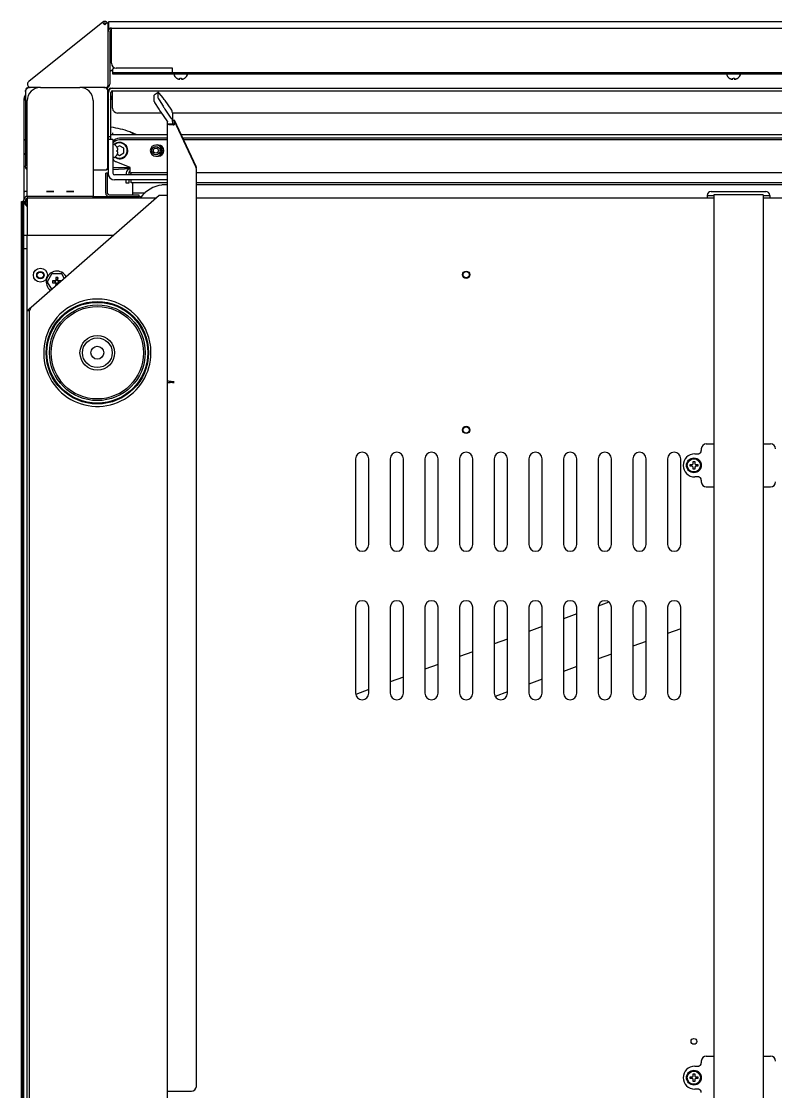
# Model space of a CAD drawing. Header units: millimetres. Extents: x 2482 to 7241, y 2335 to 6851.
# Drawn here: x 4976 to 5433, y 6182 to 6830 of the extents above; entities that cross this region are included whole.
import ezdxf

# ---------------------------------------------------------------- set-up
doc = ezdxf.new("R2010")
doc.units = ezdxf.units.MM
doc.header["$LTSCALE"] = 669.9
doc.layers.get('0').update_dxf_attribs({"linetype": 'CONTINUOUS'})
doc.layers.add('ASSI', color=7, linetype='CONTINUOUS')
doc.layers.add('GEOM', color=7, linetype='CONTINUOUS')

msp = doc.modelspace()

# ---------------------------------------------------------------- linework, layer by layer
at = {"color": 7, "linetype": 'Continuous'}
for p, q in [((5031.98, 6801.88), (5031.94, 6801.88)), ((4980.3, 6790.18), (4981, 6790.18)), ((4987.46, 6790.18), (4981, 6790.18)), ((5025.95, 6790.18), (5011.54, 6790.18)), ((5025.95, 6790.18), (5026.7, 6790.18)), ((5070.2, 6795.7), (5070.2, 6795.73)), ((5071.57, 6795.18), (5071.59, 6795.17)), ((5072, 6795.18), (5072, 6795.73)), ((5073, 6795.73), (5073, 6795.18)), ((5073.43, 6795.18), (5073.5, 6795.18)), ((5074.8, 6795.73), (5074.8, 6795.7)), ((5405.2, 6795.7), (5405.2, 6795.73)), ((5406.57, 6795.18), (5406.59, 6795.17)), ((5407, 6795.18), (5407, 6795.73)), ((5408, 6795.73), (5408, 6795.18)), ((5408.43, 6795.18), (5408.5, 6795.18)), ((5409.8, 6795.73), (5409.8, 6795.7)), ((4978.5, 6787.68), (4978.5, 6788.38)), ((4978.5, 6787.68), (4978.5, 6742.68)), ((5028.47, 6741.93), (5028.47, 6787.68)), ((5028.5, 6788.38), (5028.5, 6741.98)), ((5030.5, 6784.18), (5031.25, 6784.18)), ((4977.59, 6759.02), (4977.59, 6782.18)), ((4977.57, 6758.92), (4977.57, 6749.44)), ((4977.82, 6758.68), (4978.5, 6758.68)), ((5028.5, 6762.68), (5028.75, 6762.68)), ((5028.75, 6761.38), (5028.5, 6761.38)), ((5064.5, 6761.38), (5030.25, 6761.38)), ((5041.8, 6763.21), (5041.71, 6763.26)), ((5042.76, 6762.68), (5041.8, 6763.21)), ((5042.79, 6762.67), (5042.76, 6762.68)), ((5042.79, 6762.66), (5042.79, 6762.67)), ((5042.8, 6762.66), (5042.79, 6762.66)), ((5042.79, 6762.66), (5042.79, 6762.66)), ((5042.87, 6762.81), (5042.82, 6762.72)), ((5043.08, 6762.58), (5042.82, 6762.72)), ((5042.87, 6762.81), (5042.92, 6762.78)), ((5748.21, 6761.38), (5072.79, 6761.38)), ((5033.94, 6753.98), (5033.98, 6753.98)), ((5033.94, 6752.18), (5034.5, 6752.18)), ((5034.5, 6751.18), (5033.94, 6751.18)), ((5034.5, 6752.25), (5034.5, 6752.27)), ((5034.5, 6751.11), (5034.5, 6751.18)), ((4977.82, 6749.68), (4978.5, 6749.68)), ((4978.32, 6749.88), (4978.5, 6749.88)), ((5033.98, 6749.38), (5033.94, 6749.38)), ((4978.5, 6741.98), (4978.5, 6742.68)), ((5019.5, 6740.18), (5026.71, 6740.18)), ((5028.5, 6741.38), (5028.39, 6741.38)), ((5042, 6741.38), (5031.5, 6741.38)), ((5061.25, 6731.08), (5061.18, 6731.08)), ((5064.5, 6731.08), (5061.25, 6731.08)), ((5739, 6731.08), (5082, 6731.08)), ((5393.57, 6731.08), (5393.55, 6731.43)), ((5393.55, 6731.43), (5427.5, 6731.43)), ((5427.5, 6731.43), (5427.47, 6731.08)), ((4977.63, 6722.9), (4977.63, 6727.03)), ((4979.32, 6727.09), (4978.13, 6727.09)), ((5391.5, 6724.68), (5391.52, 6723.43)), ((5391.5, 6724.68), (5395.5, 6724.68)), ((5425.5, 6724.68), (5429.5, 6724.68)), ((5429.5, 6724.68), (5429.48, 6723.43)), ((5429.5, 6724.72), (5429.5, 6724.68)), ((5019.18, 6724.18), (4979.82, 6724.18)), ((5383, 6562.18), (5383, 6563.48)), ((5383, 6563.48), (5384, 6563.48)), ((5384, 6563.48), (5384, 6562.18)), ((5381.2, 6560.68), (5381.2, 6561.68)), ((5381.2, 6561.68), (5382.5, 6561.68)), ((5382.5, 6560.68), (5381.2, 6560.68)), ((5382.5, 6561.68), (5383, 6562.18)), ((5383, 6560.18), (5382.5, 6560.68)), ((5383, 6558.88), (5383, 6560.18)), ((5384, 6558.88), (5383, 6558.88)), ((5384, 6562.18), (5384.5, 6561.68)), ((5384.5, 6560.68), (5384, 6560.18)), ((5384, 6560.18), (5384, 6558.88)), ((5384.5, 6561.68), (5385.8, 6561.68)), ((5385.8, 6560.68), (5384.5, 6560.68)), ((5385.8, 6561.68), (5385.8, 6560.68)), ((5381.2, 6190.68), (5382.5, 6190.68)), ((5381.2, 6189.68), (5381.2, 6190.68)), ((5382.5, 6189.68), (5381.2, 6189.68)), ((5382.5, 6190.68), (5383, 6191.18)), ((5383, 6189.18), (5382.5, 6189.68)), ((5383, 6192.48), (5384, 6192.48)), ((5383, 6191.18), (5383, 6192.48)), ((5383, 6187.88), (5383, 6189.18)), ((5384, 6187.88), (5383, 6187.88)), ((5384, 6192.48), (5384, 6191.18)), ((5384, 6191.18), (5384.5, 6190.68)), ((5384.5, 6189.68), (5384, 6189.18)), ((5384, 6189.18), (5384, 6187.88)), ((5384.5, 6190.68), (5385.8, 6190.68)), ((5385.8, 6189.68), (5384.5, 6189.68)), ((5385.8, 6190.68), (5385.8, 6189.68))]:
    msp.add_line(p, q, dxfattribs=at)
at = {"linetype": 'Continuous'}
for p, q in [((5030.5, 6783.18), (5031.25, 6783.18)), ((4979.5, 6721.18), (4979.5, 6700.43))]:
    msp.add_line(p, q, dxfattribs=at)
at = {"color": 7, "linetype": 'Continuous'}
for points in [[(5028.47, 6787.68), (5028.42, 6788.19), (5028.17, 6788.87), (5027.73, 6789.45), (5027.15, 6789.88), (5026.46, 6790.13), (5025.95, 6790.18)], [(5026.71, 6740.18), (5027.03, 6740.21), (5027.54, 6740.39), (5027.96, 6740.7), (5028.28, 6741.13), (5028.44, 6741.63), (5028.47, 6741.93)], [(4979.32, 6727.09), (4979.35, 6727.1), (4979.39, 6727.1), (4979.42, 6727.11)]]:
    msp.add_lwpolyline(points, dxfattribs=at)
for centre, radius, start, end in [((5027.89, 6804.37), 4.75, 328.46592, 331.0313), ((5027.9, 6804.36), 4.75, 331.03163, 331.99262), ((5027.9, 6804.36), 4.75, 331.99261, 332.99602), ((5072.7, 6799.8), 4.8, 210.30118, 238.62729), ((5072.3, 6799.8), 4.8, 301.37271, 329.69882), ((5407.7, 6799.8), 4.8, 210.30118, 238.62729), ((5407.3, 6799.8), 4.8, 301.37271, 329.69882), ((4981, 6787.68), 2.5, 89.99836, 180.00164), ((4980.3, 6788.38), 1.8, 90, 180), ((5026.7, 6788.38), 1.8, 0, 90), ((5072.69, 6799.79), 4.75, 238.46592, 241.0313), ((5072.68, 6799.78), 4.75, 241.03163, 241.99262), ((5072.68, 6799.78), 4.75, 241.99259, 243.31875), ((5072.68, 6799.78), 4.74, 243.3188, 244.45978), ((5072.68, 6799.77), 4.74, 244.45979, 245.42782), ((5072.68, 6799.77), 4.73, 245.4278, 246.68253), ((5072.68, 6799.76), 4.73, 246.68262, 247.45262), ((5072.67, 6799.76), 4.72, 247.45244, 248.99746), ((5072.67, 6799.75), 4.72, 248.99774, 249.4819), ((5072.67, 6799.74), 4.7, 249.48126, 251.53441), ((5072.66, 6799.72), 4.68, 251.53495, 252.62273), ((5072.66, 6799.71), 4.67, 252.62279, 253.60512), ((5072.65, 6799.68), 4.64, 253.60363, 255.68242), ((5071.75, 6797.17), 2.01, 262.72591, 264.7415), ((5071.75, 6797.14), 1.97, 265.39839, 266.78335), ((5071.75, 6797.13), 1.96, 266.78408, 267.62353), ((5071.75, 6797.12), 1.96, 267.62334, 268.84551), ((5071.75, 6797.12), 1.95, 268.84585, 270.92584), ((5071.75, 6797.12), 1.95, 270.92609, 271.9964), ((5071.75, 6797.13), 1.96, 271.9964, 273.02281), ((5071.75, 6797.14), 1.97, 273.02327, 274.28605), ((5071.75, 6797.15), 1.98, 274.28564, 275.13722), ((5071.75, 6797.17), 2.01, 275.14015, 277.27441), ((5072.5, 6799.49), 3.79, 262.40064, 267.45099), ((5072.5, 6799.48), 3.77, 267.45593, 272.54394), ((5072.5, 6799.49), 3.79, 272.54888, 277.59936), ((5073.25, 6797.17), 2.01, 262.72561, 264.85983), ((5073.25, 6797.15), 1.98, 264.86273, 265.7144), ((5073.25, 6797.14), 1.97, 265.71401, 266.97666), ((5073.25, 6797.13), 1.96, 266.97713, 268.00368), ((5073.25, 6797.12), 1.95, 268.00368, 269.07383), ((5073.25, 6797.12), 1.95, 269.07408, 271.15408), ((5073.25, 6797.12), 1.95, 271.15443, 272.37672), ((5073.25, 6797.13), 1.96, 272.37651, 273.21588), ((5073.25, 6797.14), 1.97, 273.21662, 274.60163), ((5073.25, 6797.15), 1.98, 274.60089, 275.25577), ((5072.35, 6799.68), 4.64, 284.31758, 286.39637), ((5072.34, 6799.71), 4.67, 286.39488, 287.37721), ((5072.34, 6799.72), 4.68, 287.37727, 288.46505), ((5072.33, 6799.74), 4.7, 288.46559, 290.51874), ((5072.33, 6799.75), 4.72, 290.5181, 291.00226), ((5072.33, 6799.76), 4.72, 291.00254, 292.54756), ((5072.32, 6799.76), 4.73, 292.54738, 293.31738), ((5072.32, 6799.77), 4.73, 293.31746, 294.5722), ((5072.32, 6799.77), 4.74, 294.57218, 295.5402), ((5072.32, 6799.78), 4.74, 295.54022, 296.6812), ((5072.32, 6799.78), 4.75, 296.68125, 298.00741), ((5072.32, 6799.78), 4.75, 298.00738, 298.96837), ((5072.31, 6799.79), 4.75, 298.9687, 301.53408), ((5407.69, 6799.79), 4.75, 238.46592, 241.0313), ((5407.68, 6799.78), 4.75, 241.03163, 241.99262), ((5407.68, 6799.78), 4.75, 241.99259, 243.31875), ((5407.68, 6799.78), 4.74, 243.3188, 244.45978), ((5407.68, 6799.77), 4.74, 244.45979, 245.42782), ((5407.68, 6799.77), 4.73, 245.4278, 246.68253), ((5407.68, 6799.76), 4.73, 246.68262, 247.45262), ((5407.67, 6799.76), 4.72, 247.45244, 248.99746), ((5407.67, 6799.75), 4.72, 248.99774, 249.4819), ((5407.67, 6799.74), 4.7, 249.48126, 251.53441), ((5407.66, 6799.72), 4.68, 251.53495, 252.62273), ((5407.66, 6799.71), 4.67, 252.62279, 253.60512), ((5407.65, 6799.68), 4.64, 253.60363, 255.68242), ((5406.75, 6797.17), 2.01, 262.72591, 264.7415), ((5406.75, 6797.14), 1.97, 265.39839, 266.78335), ((5406.75, 6797.13), 1.96, 266.78408, 267.62353), ((5406.75, 6797.12), 1.96, 267.62334, 268.84551), ((5406.75, 6797.12), 1.95, 268.84585, 270.92584), ((5406.75, 6797.12), 1.95, 270.92609, 271.9964), ((5406.75, 6797.13), 1.96, 271.9964, 273.02281), ((5406.75, 6797.14), 1.97, 273.02327, 274.28605), ((5406.75, 6797.15), 1.98, 274.28564, 275.13722), ((5406.75, 6797.17), 2.01, 275.14015, 277.27441), ((5407.5, 6799.49), 3.79, 262.40064, 267.45099), ((5407.5, 6799.48), 3.77, 267.45593, 272.54394), ((5407.5, 6799.49), 3.79, 272.54888, 277.59936), ((5408.25, 6797.17), 2.01, 262.72561, 264.85983), ((5408.25, 6797.15), 1.98, 264.86273, 265.7144), ((5408.25, 6797.14), 1.97, 265.71401, 266.97666), ((5408.25, 6797.13), 1.96, 266.97713, 268.00368), ((5408.25, 6797.12), 1.95, 268.00368, 269.07383), ((5408.25, 6797.12), 1.95, 269.07408, 271.15408), ((5408.25, 6797.12), 1.95, 271.15443, 272.37672), ((5408.25, 6797.13), 1.96, 272.37651, 273.21588), ((5408.25, 6797.14), 1.97, 273.21662, 274.60163), ((5408.25, 6797.15), 1.98, 274.60089, 275.25577), ((5407.35, 6799.68), 4.64, 284.31758, 286.39637), ((5407.34, 6799.71), 4.67, 286.39488, 287.37721), ((5407.34, 6799.72), 4.68, 287.37727, 288.46505), ((5407.33, 6799.74), 4.7, 288.46559, 290.51874), ((5407.33, 6799.75), 4.72, 290.5181, 291.00226), ((5407.33, 6799.76), 4.72, 291.00254, 292.54756), ((5407.32, 6799.76), 4.73, 292.54738, 293.31738), ((5407.32, 6799.77), 4.73, 293.31746, 294.5722), ((5407.32, 6799.77), 4.74, 294.57218, 295.5402), ((5407.32, 6799.78), 4.74, 295.54022, 296.6812), ((5407.32, 6799.78), 4.75, 296.68125, 298.00741), ((5407.32, 6799.78), 4.75, 298.00738, 298.96837), ((5407.31, 6799.79), 4.75, 298.9687, 301.53408), ((4985.5, 6782.18), 7.91, 152.53085, 180), ((5030.5, 6782.18), 2, 152.48245, 180), ((5030.5, 6782.18), 2, 90, 97.55637), ((5024.5, 6717.38), 49, 69.4315, 83.24973), ((5024.5, 6717.38), 48.9, 67.98882, 68.55479), ((4830.62, 6379.16), 438.28, 60.70349, 61.04578), ((5024.5, 6717.38), 49, 63.99846, 67.96547), ((4932.25, 6556.95), 233.69, 61.02055, 61.73319), ((4932.69, 6557.66), 232.76, 61.07406, 61.68772), ((5029.89, 6751.49), 4.75, 28.9687, 31.53408), ((5030.19, 6751.68), 3.79, 5.07778, 7.59878), ((5030.19, 6751.68), 3.79, 352.40122, 354.92222), ((5030.2, 6751.68), 3.78, 2.54273, 5.07721), ((5030.2, 6751.68), 3.78, 354.92279, 357.45727), ((5030.2, 6751.68), 3.77, 0.00038, 2.5421), ((5030.2, 6751.68), 3.77, 357.4579, 359.99962), ((5029.9, 6751.5), 4.75, 28.00738, 28.96837), ((5029.9, 6751.5), 4.75, 26.68125, 28.00741), ((5029.9, 6751.5), 4.74, 25.54022, 26.6812), ((5029.91, 6751.5), 4.74, 24.57218, 25.5402), ((5029.91, 6751.5), 4.73, 23.31746, 24.5722), ((5029.91, 6751.5), 4.73, 22.54738, 23.31738), ((5029.92, 6751.51), 4.72, 21.00254, 22.54756), ((5029.93, 6751.51), 4.72, 20.5181, 21.00226), ((5029.94, 6751.51), 4.7, 18.46559, 20.51874), ((5029.96, 6751.52), 4.68, 17.37727, 18.46505), ((5029.97, 6751.52), 4.67, 16.39488, 17.37721), ((5030, 6751.53), 4.64, 14.31758, 16.39637), ((5030, 6751.83), 4.64, 343.60363, 345.68242), ((5032.51, 6752.43), 2.01, 5.14015, 7.27441), ((5032.53, 6752.43), 1.98, 4.28564, 5.13722), ((5032.54, 6752.43), 1.97, 355.39839, 356.78335), ((5032.51, 6752.43), 2.01, 352.72591, 354.7415), ((5032.53, 6750.93), 1.98, 4.60089, 5.25577), ((5032.54, 6750.93), 1.97, 3.21662, 4.60163), ((5032.53, 6750.93), 1.98, 354.86273, 355.7144), ((5032.51, 6750.93), 2.01, 352.72561, 354.85983), ((5032.54, 6752.43), 1.97, 3.02327, 4.28605), ((5032.55, 6752.43), 1.96, 1.9964, 3.02281), ((5032.56, 6752.43), 1.95, 0.92609, 1.9964), ((5032.56, 6752.43), 1.95, 358.84585, 0.92584), ((5032.56, 6752.43), 1.96, 357.62334, 358.84551), ((5032.55, 6752.43), 1.96, 356.78408, 357.62353), ((5032.55, 6750.93), 1.96, 2.37651, 3.21588), ((5032.56, 6750.93), 1.95, 1.15443, 2.37672), ((5032.56, 6750.93), 1.95, 359.07408, 1.15408), ((5032.56, 6750.93), 1.95, 358.00368, 359.07383), ((5032.55, 6750.93), 1.96, 356.97713, 358.00368), ((5032.54, 6750.93), 1.97, 355.71401, 356.97666), ((5029.89, 6751.87), 4.75, 328.46592, 331.0313), ((5029.9, 6751.86), 4.75, 331.03163, 331.99262), ((5029.9, 6751.86), 4.75, 331.99259, 333.31875), ((5029.9, 6751.86), 4.74, 333.3188, 334.45978), ((5029.91, 6751.86), 4.74, 334.45979, 335.42782), ((5029.91, 6751.86), 4.73, 335.4278, 336.68253), ((5029.91, 6751.86), 4.73, 336.68262, 337.45262), ((5029.92, 6751.85), 4.72, 337.45244, 338.99746), ((5029.93, 6751.85), 4.72, 338.99774, 339.4819), ((5029.94, 6751.85), 4.7, 339.48126, 341.53441), ((5029.96, 6751.84), 4.68, 341.53495, 342.62273), ((5029.97, 6751.84), 4.67, 342.62279, 343.60512), ((4980.3, 6741.98), 1.8, 180, 243.60972), ((5026.7, 6741.98), 1.8, 270.27552, 360), ((5063.85, 6711.66), 19.6, 97.82014, 142.06916), ((4982.79, 6719.58), 8.25, 113.50225, 114.12195), ((5391.77, 6723.43), 0.25, 181, 270), ((5429.23, 6723.43), 0.25, 270, 359)]:
    msp.add_arc(centre, radius, start, end, dxfattribs=at)
at = {"linetype": 'Continuous'}
msp.add_arc((5030.5, 6782.18), 1, 90, 104.87296, dxfattribs=at)
at = {"color": 7, "linetype": 'Continuous'}
for points, knots in [([(4977.57, 6758.92), (4977.57, 6758.91), (4977.57, 6758.88), (4977.57, 6758.85), (4977.57, 6758.83)], [0, 0, 0, 0, 0.474588, 1, 1, 1, 1]), ([(4977.57, 6758.83), (4977.57, 6758.8), (4977.61, 6758.73), (4977.69, 6758.76), (4977.72, 6758.78)], [0, 0, 0, 0, 0.396727, 1, 1, 1, 1]), ([(4977.82, 6749.68), (4977.75, 6749.68), (4977.62, 6749.66), (4977.58, 6749.5), (4977.62, 6749.47)], [0, 0, 0, 0, 0.598697, 1, 1, 1, 1]), ([(4978.13, 6749.81), (4978.12, 6749.8), (4978.1, 6749.77), (4978.09, 6749.74), (4978.09, 6749.73)], [0, 0, 0, 0, 0.542928, 1, 1, 1, 1]), ([(4978.09, 6749.73), (4978.09, 6749.72), (4978.09, 6749.7), (4978.11, 6749.68), (4978.12, 6749.67)], [0, 0, 0, 0, 0.452776, 1, 1, 1, 1]), ([(4978.32, 6749.88), (4978.28, 6749.88), (4978.22, 6749.86), (4978.16, 6749.83), (4978.13, 6749.81)], [0, 0, 0, 0, 0.507114, 1, 1, 1, 1]), ([(4977.63, 6727.03), (4977.64, 6727.08), (4977.9, 6727.06), (4978.02, 6727.09), (4978.13, 6727.09)], [0, 0, 0, 0, 0.303498, 1, 1, 1, 1])]:
    msp.add_open_spline(points, degree=3, knots=knots, dxfattribs=at)
msp.add_open_spline([(4979.49, 6740.7), (4978.9, 6741.14), (4978.5, 6741.94), (4978.5, 6742.68)], degree=3, dxfattribs=at)
at = {"layer": 'ASSI', "color": 7, "linetype": 'Continuous'}
for p, q in [((5030.1, 6808.18), (5029.9, 6808.18)), ((5030.1, 6800.18), (5029.9, 6800.18)), ((5068.5, 6797.78), (5068.5, 6797.58)), ((5076.5, 6797.78), (5076.5, 6797.58)), ((5403.5, 6797.78), (5403.5, 6797.58)), ((5411.5, 6797.78), (5411.5, 6797.58)), ((5032.1, 6755.68), (5031.9, 6755.68)), ((5032.1, 6747.68), (5031.9, 6747.68)), ((5395.5, 6725.18), (5395.5, 6185.54)), ((5425.5, 6725.18), (5425.5, 6185.54))]:
    msp.add_line(p, q, dxfattribs=at)
for centre, radius in [((4987.5, 6676.43), 4.25), ((5022, 6629.43), 31.04), ((5022, 6629.43), 30.54), ((5022, 6629.43), 10.5), ((5022, 6629.43), 9), ((5022, 6629.43), 3.9), ((5383.5, 6561.18), 4), ((5383.5, 6190.18), 4)]:
    msp.add_circle(centre, radius, dxfattribs=at)
at = {"layer": 'ASSI', "linetype": 'Continuous'}
for centre, radius in [((4987.5, 6676.43), 2.25), ((4987.5, 6676.43), 1.9), ((5245.5, 6676.68), 2.25), ((5245.5, 6676.68), 1.9), ((5245.5, 6582.68), 2.25), ((5245.5, 6582.68), 1.9), ((5383.5, 6212.18), 1.75)]:
    msp.add_circle(centre, radius, dxfattribs=at)
at = {"layer": 'ASSI', "color": 7, "linetype": 'Continuous'}
for centre, radius, start, end in [((5029.9, 6807.78), 0.4, 90, 180), ((5030.1, 6807.78), 0.4, 59.69882, 90), ((5027.88, 6803.98), 4.8, 56.77524, 59.69882), ((5029.9, 6800.58), 0.4, 180, 270), ((5030.1, 6800.58), 0.4, 270, 300.30118), ((5027.88, 6804.38), 4.8, 300.30118, 328.54207), ((5068.9, 6797.78), 0.4, 90, 180), ((5068.9, 6797.58), 0.4, 180, 210.30118), ((5072.7, 6799.8), 4.8, 210.30118, 238.62729), ((5072.3, 6799.8), 4.8, 301.37271, 329.69882), ((5076.1, 6797.78), 0.4, 0, 90), ((5076.1, 6797.58), 0.4, 329.69882, 360), ((5403.9, 6797.78), 0.4, 90, 180), ((5403.9, 6797.58), 0.4, 180, 210.30118), ((5407.7, 6799.8), 4.8, 210.30118, 238.62729), ((5407.3, 6799.8), 4.8, 301.37271, 329.69882), ((5411.1, 6797.78), 0.4, 0, 90), ((5411.1, 6797.58), 0.4, 329.69882, 360), ((5031.9, 6755.28), 0.4, 90, 180), ((5032.1, 6755.28), 0.4, 59.69882, 90), ((5029.88, 6751.48), 4.8, 31.45793, 59.69882), ((5031.9, 6748.08), 0.4, 180, 270), ((5032.1, 6748.08), 0.4, 270, 300.30118), ((5029.88, 6751.88), 4.8, 300.30118, 328.54207), ((5022, 6629.43), 32.5, 168.53959, 360), ((5022, 6629.43), 32.5, 0, 11.46041)]:
    msp.add_arc(centre, radius, start, end, dxfattribs=at)
at = {"layer": 'ASSI', "linetype": 'Continuous'}
for centre, radius, start, end in [((4997.5, 6672.43), 6.75, 150.48073, 166.40393), ((5022, 6629.43), 32.5, 11.46041, 168.53959)]:
    msp.add_arc(centre, radius, start, end, dxfattribs=at)
at = {"layer": 'GEOM', "linetype": 'Continuous'}
for p, q in [((5025.25, 6829.76), (4980.43, 6793.74)), ((5026.5, 6828.21), (5025.25, 6829.76)), ((5027.8, 6829.25), (5026.5, 6828.21)), ((5028.48, 6791.18), (5028.48, 6828.48)), ((5030.5, 6804.83), (5030.5, 6826.03)), ((5031.5, 6799.18), (5031.5, 6801.26)), ((5031.5, 6799.18), (5783.5, 6799.18)), ((5067.5, 6801.83), (5033.5, 6801.83)), ((5067.5, 6799.18), (5067.5, 6801.83)), ((5026.7, 6790.18), (5027.48, 6790.18)), ((5031.25, 6789.68), (5783.75, 6789.68)), ((5028.75, 6758.68), (5028.75, 6787.18)), ((5056.44, 6785.47), (5056.45, 6785.5)), ((5056.44, 6782.07), (5056.44, 6785.47)), ((5059.38, 6777.07), (5056.94, 6781.07)), ((5064.32, 6769.95), (5060.59, 6775.23)), ((5068.5, 6770.11), (5068.5, 6767.63)), ((5081.72, 6742.01), (5068.5, 6770.11)), ((5064.32, 6769.95), (5064.42, 6769.78)), ((5064.42, 6769.78), (5064.48, 6769.59)), ((5064.48, 6769.59), (5064.5, 6769.39)), ((5064.5, 6091.86), (5064.5, 6769.39)), ((5064.5, 6759.38), (5035.4, 6759.38)), ((5064.5, 6758.38), (5035.4, 6758.38)), ((5747.27, 6759.38), (5073.73, 6759.38)), ((5746.8, 6758.38), (5074.2, 6758.38)), ((5059, 6755.3), (5057.5, 6755.3)), ((5042, 6741.68), (5033.52, 6745.11)), ((5057.5, 6748.55), (5059, 6748.55)), ((5027.1, 6726.18), (5027.1, 6738.18)), ((5028.5, 6741.93), (5028.5, 6738.18)), ((5041, 6738.38), (5041, 6737.18)), ((5042, 6738.38), (5042, 6741.68)), ((5042, 6738.38), (5042.5, 6738.38)), ((5082, 6184.93), (5082, 6740.75)), ((5064.5, 6734.18), (5032.5, 6734.18)), ((5041, 6734.18), (5041, 6732.18)), ((4982, 6657.12), (5059.5, 6724.93)), ((5059.5, 6724.93), (5064.5, 6724.93)), ((4976, 6087.31), (4976, 6721.18)), ((4976, 6721.18), (4976.52, 6721.18)), ((4976.68, 6088.16), (4976.68, 6718.18)), ((4977.5, 6089.19), (4977.5, 6722.18)), ((4979.5, 6724.18), (4979.82, 6724.18)), ((4979.5, 6723.18), (4979.5, 6721.18)), ((5057.5, 6723.18), (4979.5, 6723.18)), ((5019.18, 6724.18), (5047.1, 6724.18)), ((5395.5, 6723.18), (5082, 6723.18)), ((5739, 6723.18), (5425.5, 6723.18)), ((4981, 6093.57), (4981, 6654.93)), ((5066.5, 6611.36), (5066.5, 6612.18)), ((5067.5, 6612.07), (5067.5, 6611.37)), ((5067.5, 6612.07), (5068.5, 6612.07)), ((5067.5, 6611.37), (5068.5, 6611.37)), ((5067.5, 6611.37), (5067.63, 6611.37)), ((5178.5, 6565.18), (5178.5, 6513.18)), ((5186.5, 6513.18), (5186.5, 6565.18)), ((5199.5, 6565.18), (5199.5, 6513.18)), ((5207.5, 6513.18), (5207.5, 6565.18)), ((5220.5, 6565.18), (5220.5, 6513.18)), ((5228.5, 6513.18), (5228.5, 6565.18)), ((5241.5, 6565.18), (5241.5, 6513.18)), ((5249.5, 6513.18), (5249.5, 6565.18)), ((5262.5, 6565.18), (5262.5, 6513.18)), ((5270.5, 6513.18), (5270.5, 6565.18)), ((5283.5, 6565.18), (5283.5, 6513.18)), ((5291.5, 6513.18), (5291.5, 6565.18)), ((5304.5, 6565.18), (5304.5, 6513.18)), ((5312.5, 6513.18), (5312.5, 6565.18)), ((5325.5, 6565.18), (5325.5, 6513.18)), ((5333.5, 6513.18), (5333.5, 6565.18)), ((5346.5, 6565.18), (5346.5, 6513.18)), ((5354.5, 6513.18), (5354.5, 6565.18)), ((5367.5, 6565.18), (5367.5, 6513.18)), ((5375.5, 6513.18), (5375.5, 6565.18)), ((5178.5, 6475.18), (5178.5, 6423.18)), ((5186.5, 6423.18), (5186.5, 6475.18)), ((5199.5, 6475.18), (5199.5, 6423.18)), ((5207.5, 6423.18), (5207.5, 6475.18)), ((5220.5, 6475.18), (5220.5, 6423.18)), ((5228.5, 6423.18), (5228.5, 6475.18)), ((5241.5, 6475.18), (5241.5, 6423.18)), ((5249.5, 6423.18), (5249.5, 6475.18)), ((5262.5, 6475.18), (5262.5, 6423.18)), ((5270.5, 6423.18), (5270.5, 6475.18)), ((5283.5, 6475.18), (5283.5, 6423.18)), ((5291.5, 6423.18), (5291.5, 6475.18)), ((5304.5, 6475.18), (5304.5, 6423.18)), ((5312.5, 6423.18), (5312.5, 6475.18)), ((5325.5, 6475.18), (5325.5, 6423.18)), ((5333.5, 6423.18), (5333.5, 6475.18)), ((5346.5, 6475.18), (5346.5, 6423.18)), ((5354.5, 6423.18), (5354.5, 6475.18)), ((5367.5, 6475.18), (5367.5, 6423.18)), ((5375.5, 6423.18), (5375.5, 6475.18)), ((5068.5, 6181.93), (5079, 6181.93))]:
    msp.add_line(p, q, dxfattribs=at)
at = {"layer": 'GEOM', "color": 7, "linetype": 'Continuous'}
for p, q in [((5029, 6826.18), (5029, 6830.18)), ((5029, 6830.18), (5786, 6830.18)), ((5028.5, 6827.18), (5029, 6827.18)), ((5029, 6826.18), (5786, 6826.18)), ((5029.5, 6824.18), (5029.5, 6792.18)), ((5030.35, 6821.68), (5030.08, 6825.08)), ((5030.5, 6826.18), (5030.5, 6826.03)), ((5030.5, 6821.68), (5030.35, 6821.68)), ((5030.5, 6812.18), (5029.5, 6812.18)), ((5031.5, 6798.18), (5031.5, 6799.18)), ((5783.5, 6798.18), (5031.5, 6798.18)), ((4987.5, 6790.18), (5011.5, 6790.18)), ((5030, 6789.68), (5031.25, 6789.68)), ((5029, 6788.23), (5029, 6788.68)), ((5030.25, 6758.68), (5030.25, 6787.18)), ((5031.25, 6784.68), (5030.25, 6784.68)), ((5031.25, 6777.68), (5031.25, 6788.18)), ((5031.25, 6788.18), (5783.75, 6788.18)), ((5058.91, 6787.21), (5056.45, 6785.5)), ((5058.91, 6787.21), (5058.9, 6787.18)), ((5058.9, 6783.77), (5058.9, 6787.18)), ((5061.83, 6783.86), (5059.4, 6786.75)), ((4977.5, 6782.18), (4977.5, 6722.18)), ((4979.5, 6724.18), (4979.5, 6782.18)), ((5019.5, 6782.18), (5019.5, 6724.18)), ((5059.4, 6782.78), (5061.83, 6778.77)), ((5066.78, 6776.98), (5063.05, 6782.26)), ((5066.78, 6771.66), (5063.05, 6776.93)), ((5060.98, 6774.68), (5034.25, 6774.68)), ((5067.5, 6774.71), (5067.5, 6768.16)), ((5753.5, 6774.68), (5067.5, 6774.68)), ((5068.5, 6770.11), (5068.5, 6770.5)), ((5068.5, 6770.5), (5081.72, 6742.4)), ((5064.5, 6768.16), (5067.5, 6768.16)), ((4977.75, 6750.33), (4977.75, 6758.03)), ((4978.2, 6758.48), (4978.5, 6758.48)), ((5031.5, 6758.68), (5028.5, 6758.68)), ((5030.25, 6760.18), (5028.75, 6760.18)), ((5031.5, 6761.38), (5031.5, 6762.69)), ((5031.5, 6758.68), (5031.5, 6738.18)), ((5035.5, 6754.82), (5033.97, 6753.93)), ((5038, 6753.37), (5035.5, 6754.82)), ((5038, 6750.49), (5038, 6753.37)), ((4977.59, 6739.36), (4977.59, 6749.34)), ((4978.2, 6749.88), (4978.5, 6749.88)), ((5034.18, 6749.81), (5035.5, 6749.04)), ((5035.5, 6749.04), (5038, 6750.49)), ((5028.1, 6738.18), (5027.1, 6738.18)), ((5028.1, 6726.18), (5028.1, 6738.18)), ((5031.5, 6740.54), (5041.96, 6741.09)), ((5039.5, 6738.38), (5039.5, 6737.18)), ((5042.5, 6737.18), (5042.5, 6738.38)), ((5064.5, 6738.38), (5042.5, 6738.38)), ((5739, 6738.38), (5082, 6738.38)), ((4977.63, 6727.03), (4977.61, 6736.98)), ((5064.5, 6737.18), (5032.5, 6737.18)), ((5039.5, 6732.18), (5039.5, 6734.18)), ((5041, 6732.18), (5039.5, 6732.18)), ((5042.5, 6732.38), (5042.5, 6734.18)), ((5064.5, 6732.38), (5042.5, 6732.38)), ((5043.5, 6725.18), (5043.5, 6732.38)), ((5739, 6732.38), (5082, 6732.38)), ((5029.1, 6725.18), (5047.1, 6725.18)), ((5043.5, 6726.43), (5050.98, 6726.43)), ((5047.1, 6725.18), (5047.1, 6723.18)), ((5391.5, 6724.72), (5391.5, 6724.68)), ((5394, 6727.18), (5427, 6727.18)), ((5395.5, 6725.18), (5395.5, 6695.18)), ((5425.5, 6725.18), (5395.5, 6725.18)), ((5425.5, 6725.18), (5425.5, 5855.18)), ((5429.5, 6724.72), (5429.5, 6724.68)), ((4976.52, 6721.18), (4978.5, 6721.18)), ((4978.5, 6722.18), (4978.5, 6721.18)), ((4979, 6721.18), (4978.79, 6721.18)), ((4979, 6721.18), (4979, 6723.04)), ((4979.27, 6722.18), (4979, 6722.18)), ((4979.27, 6722.18), (4979.27, 6723.15)), ((5031.5, 6700.43), (4977.5, 6700.43)), ((4979.5, 6091.86), (4979.5, 6700.43)), ((4977.5, 6692.53), (4979.5, 6692.53)), ((4991.87, 6672.68), (4994.47, 6677.18)), ((4994.85, 6673.05), (4994.85, 6671.8)), ((4994.85, 6673.05), (4996.24, 6672.77)), ((4996.55, 6673.05), (4994.85, 6673.05)), ((4994.9, 6677.43), (5000.1, 6677.43)), ((4996.24, 6672.77), (4996.24, 6672.09)), ((4996.63, 6672.77), (4996.24, 6672.77)), ((4996.76, 6673.17), (4996.55, 6673.05)), ((4996.63, 6672.77), (4996.55, 6673.05)), ((4996.63, 6672.77), (4996.96, 6672.96)), ((4996.87, 6673.38), (4996.76, 6673.17)), ((4996.96, 6672.96), (4996.76, 6673.17)), ((4996.87, 6675.08), (4996.87, 6673.38)), ((4996.87, 6675.08), (4997.16, 6673.69)), ((4998.12, 6675.08), (4996.87, 6675.08)), ((4997.16, 6673.3), (4996.87, 6673.38)), ((4996.96, 6672.96), (4997.16, 6673.3)), ((4997.16, 6673.69), (4997.16, 6673.3)), ((4997.84, 6673.69), (4997.16, 6673.69)), ((4998.12, 6675.08), (4997.84, 6673.69)), ((4997.84, 6673.3), (4997.84, 6673.69)), ((4997.84, 6673.3), (4998.12, 6673.38)), ((4997.84, 6673.3), (4998.03, 6672.96)), ((4998.03, 6672.96), (4998.24, 6673.17)), ((4998.03, 6672.96), (4998.37, 6672.77)), ((4998.12, 6673.38), (4998.12, 6675.08)), ((4998.24, 6673.17), (4998.12, 6673.38)), ((4998.45, 6673.05), (4998.24, 6673.17)), ((4998.37, 6672.77), (4998.45, 6673.05)), ((4998.76, 6672.77), (4998.37, 6672.77)), ((5000.15, 6673.05), (4998.45, 6673.05)), ((5000.15, 6673.05), (4998.76, 6672.77)), ((4998.76, 6672.09), (4998.76, 6672.77)), ((5002.01, 6674.62), (5000.53, 6677.18)), ((4994.34, 6667.91), (4991.87, 6672.18)), ((4994.85, 6671.8), (4996.24, 6672.09)), ((4994.85, 6671.8), (4996.55, 6671.8)), ((4996.24, 6672.09), (4996.63, 6672.09)), ((4996.63, 6672.09), (4996.55, 6671.8)), ((4996.55, 6671.8), (4996.76, 6671.69)), ((4996.96, 6671.9), (4996.63, 6672.09)), ((4996.96, 6671.9), (4996.76, 6671.69)), ((4996.76, 6671.69), (4996.87, 6671.48)), ((4997.16, 6671.56), (4996.87, 6671.48)), ((4996.87, 6671.48), (4996.87, 6670.13)), ((4997.16, 6671.56), (4996.96, 6671.9)), ((4996.96, 6670.21), (4997.16, 6671.17)), ((4997.16, 6671.56), (4997.16, 6671.17)), ((4997.16, 6671.17), (4997.84, 6671.17)), ((4998.03, 6671.9), (4997.84, 6671.56)), ((4997.84, 6671.17), (4997.84, 6671.56)), ((4997.84, 6671.56), (4998.12, 6671.48)), ((4997.87, 6671.01), (4997.84, 6671.17)), ((4998.37, 6672.09), (4998.03, 6671.9)), ((4998.03, 6671.9), (4998.24, 6671.69)), ((4998.12, 6671.48), (4998.24, 6671.69)), ((4998.12, 6671.23), (4998.12, 6671.48)), ((4998.24, 6671.69), (4998.45, 6671.8)), ((4998.37, 6672.09), (4998.45, 6671.8)), ((4998.37, 6672.09), (4998.76, 6672.09)), ((4998.45, 6671.8), (4998.79, 6671.8)), ((4999.05, 6672.03), (4998.76, 6672.09)), ((4979.5, 6654.93), (4980.34, 6655.67)), ((4981, 6654.93), (4979.5, 6654.93)), ((4980.34, 6655.67), (4981.16, 6656.38)), ((4981.16, 6656.38), (4982, 6657.12)), ((5067.5, 6612.09), (5067.5, 6612.07)), ((5388, 6571.19), (5388, 6570.18)), ((5391.01, 6574.18), (5395.5, 6574.18)), ((5425.5, 6574.18), (5429.99, 6574.18)), ((5384, 6568.18), (5386.62, 6568.18)), ((5386.62, 6554.18), (5384, 6554.18)), ((5388, 6552.18), (5388, 6551.17)), ((5391.01, 6548.18), (5395.5, 6548.18)), ((5425.5, 6548.18), (5429.99, 6548.18)), ((5332.04, 6478.27), (5325.57, 6475.91)), ((5312.5, 6471.15), (5304.5, 6468.24)), ((5291.5, 6463.51), (5283.5, 6460.6)), ((5375.5, 6462.16), (5367.5, 6459.25)), ((5270.5, 6455.87), (5262.5, 6452.96)), ((5354.5, 6454.52), (5346.5, 6451.6)), ((5249.5, 6448.22), (5241.5, 6445.31)), ((5333.5, 6446.87), (5325.5, 6443.96)), ((5228.5, 6440.58), (5220.5, 6437.67)), ((5207.5, 6432.94), (5199.5, 6430.03)), ((5312.5, 6439.23), (5304.5, 6436.32)), ((5291.5, 6431.59), (5283.5, 6428.67)), ((5186.5, 6425.29), (5178.58, 6422.41)), ((5270.5, 6423.94), (5263.02, 6421.22)), ((5388, 6200.19), (5388, 6199.18)), ((5391.01, 6203.18), (5395.5, 6203.18)), ((5425.5, 6203.18), (5429.99, 6203.18)), ((5384, 6197.18), (5386.62, 6197.18)), ((5067.5, 6181.74), (5067.5, 6181.9)), ((5386.62, 6183.18), (5384, 6183.18)), ((5395.5, 6185.54), (5395.5, 5913.77))]:
    msp.add_line(p, q, dxfattribs=at)
for centre, radius in [((5057.5, 6751.93), 2.5), ((5057.5, 6751.93), 1.5), ((5022, 6629.43), 29), ((5022, 6629.43), 28), ((5383.5, 6561.18), 4.5), ((5383.5, 6190.18), 4.5)]:
    msp.add_circle(centre, radius, dxfattribs=at)
at = {"layer": 'GEOM', "linetype": 'Continuous'}
for centre, radius, start, end in [((5026.5, 6828.21), 2, 31.76132, 128.79265), ((5027.99, 6829.02), 0.3, 28.6284, 128.79265), ((5026.5, 6828.21), 2, 7.75263, 28.6284), ((5030.5, 6824.18), 2, 90, 180), ((5033.5, 6804.83), 3, 180, 270), ((4981.97, 6791.97), 2.36, 145.13065, 148.94754), ((4981.33, 6791.68), 1.5, 212.24007, 270), ((5027.48, 6791.18), 1, 270, 360), ((5031.25, 6787.18), 2.5, 90, 180), ((5068.49, 6796.96), 29.33, 268.02414, 270.01314), ((5035.4, 6753.38), 5, 90, 142.76792), ((5035.4, 6754.38), 5, 90, 142.52316), ((5057.5, 6751.93), 3.38, 90, 270), ((5059, 6751.93), 3.38, 270, 90), ((5035.4, 6749.75), 5, 217.43605, 247.94357), ((5032.5, 6738.18), 4, 180, 270), ((5042, 6738.38), 1, 101.79713, 180), ((5029.1, 6726.18), 2, 180, 270), ((4979.5, 6722.18), 2, 90, 180), ((4978.95, 6722.36), 0.898, 54.34271, 56.13311), ((4978.84, 6722.21), 1.08, 52.8007, 54.34508), ((5047.1, 6722.18), 2, 30.03076, 90), ((4147.64, 7037.22), 916.86, 335.35768, 335.50798), ((5068.15, 6208.39), 402.98, 90.09333, 90.29787), ((5068.45, 6639.82), 27.75, 268.03853, 268.31669), ((5068.49, 6641.63), 29.56, 268.32554, 270.00927), ((5182.5, 6565.18), 4, 0, 180), ((5203.5, 6565.18), 4, 0, 180), ((5224.5, 6565.18), 4, 0, 180), ((5245.5, 6565.18), 4, 0, 180), ((5266.5, 6565.18), 4, 0, 180), ((5287.5, 6565.18), 4, 0, 180), ((5308.5, 6565.18), 4, 0, 180), ((5329.5, 6565.18), 4, 0, 180), ((5350.5, 6565.18), 4, 0, 180), ((5371.5, 6565.18), 4, 0, 180), ((5182.5, 6513.18), 4, 180, 360), ((5203.5, 6513.18), 4, 180, 360), ((5224.5, 6513.18), 4, 180, 360), ((5245.5, 6513.18), 4, 180, 360), ((5266.5, 6513.18), 4, 180, 360), ((5287.5, 6513.18), 4, 180, 360), ((5308.5, 6513.18), 4, 180, 360), ((5329.5, 6513.18), 4, 180, 360), ((5350.5, 6513.18), 4, 180, 360), ((5371.5, 6513.18), 4, 180, 360), ((5182.5, 6475.18), 4, 0, 180), ((5203.5, 6475.18), 4, 0, 180), ((5224.5, 6475.18), 4, 0, 180), ((5245.5, 6475.18), 4, 0, 180), ((5266.5, 6475.18), 4, 0, 180), ((5287.5, 6475.18), 4, 0, 180), ((5308.5, 6475.18), 4, 0, 180), ((5329.5, 6475.18), 4, 0, 180), ((5350.5, 6475.18), 4, 0, 180), ((5371.5, 6475.18), 4, 0, 180), ((5182.5, 6423.18), 4, 180, 360), ((5203.5, 6423.18), 4, 180, 360), ((5224.5, 6423.18), 4, 180, 360), ((5245.5, 6423.18), 4, 180, 360), ((5266.5, 6423.18), 4, 180, 360), ((5287.5, 6423.18), 4, 180, 360), ((5308.5, 6423.18), 4, 180, 360), ((5329.5, 6423.18), 4, 180, 360), ((5350.5, 6423.18), 4, 180, 360), ((5371.5, 6423.18), 4, 180, 360), ((5079, 6184.93), 3, 269.9993, 359.9993)]:
    msp.add_arc(centre, radius, start, end, dxfattribs=at)
at = {"layer": 'GEOM', "color": 7, "linetype": 'Continuous'}
for centre, radius, start, end in [((5026.5, 6828.21), 1, 38.79265, 128.79265), ((5030.5, 6824.18), 1, 90, 180), ((4987.5, 6782.18), 8, 90, 180), ((5011.5, 6782.18), 8, 0, 90), ((5027.5, 6792.18), 2, 270, 360), ((5030, 6788.68), 1, 90, 180), ((4985.5, 6782.18), 8, 151.42576, 180), ((5031.25, 6787.18), 1, 90, 180), ((5034.25, 6777.68), 3, 180, 270), ((4978.2, 6758), 0.45, 89.97787, 180.0134), ((5035.5, 6751.93), 4.95, 233.8933, 131.18885), ((5035.5, 6751.93), 4.65, 235.10367, 130.17695), ((5057.5, 6751.93), 3.5, 284.7221, 75.2851), ((5057.5, 6751.93), 3.9, 308.57143, 51.42857), ((4978.2, 6750.36), 0.45, 179.98659, 270.02213), ((5032.5, 6738.18), 1, 180, 270), ((5042, 6738.38), 2.5, 92.42213, 180), ((5029.1, 6726.18), 1, 180, 270), ((5394, 6724.68), 2.5, 90, 179), ((5427, 6724.68), 2.5, 1, 90), ((4979.5, 6722.18), 1, 90, 180), ((4979, 6720.81), 1.4, 69.21161, 69.94487), ((4997.5, 6672.43), 6.45, 29.34515, 233.00894), ((4994.9, 6676.93), 0.5, 90, 150), ((5000.1, 6676.93), 0.5, 30, 90), ((4992.3, 6672.43), 0.5, 150, 210), ((5384, 6561.18), 7, 90, 270), ((5384, 6190.18), 7, 90, 270)]:
    msp.add_arc(centre, radius, start, end, dxfattribs=at)
for centre, major_axis, ratio, start_param, end_param in [((4978.2, 6758.03), (0, 0.45), 0.999848, 0, 1.570796), ((4978.2, 6750.33), (0, 0.45), 0.999848, 1.570796, 3.141593), ((5385.99, 6570.18), (2.01, 0), 0.993605, 4.712389, 6.283185), ((5391.02, 6571.18), (2.89, -0.89), 0.993, 1.872734, 3.439565), ((5429.98, 6571.18), (2.89, 0.89), 0.993, -0.297972, 1.268859), ((5385.99, 6552.18), (-2.01, 0), 0.993605, 9.424778, 10.995574), ((5391.02, 6551.18), (2.89, 0.89), 0.993, 2.843621, 4.410451), ((5429.98, 6551.18), (2.89, -0.89), 0.993, -1.268859, 0.297972), ((5391.02, 6200.18), (2.89, -0.89), 0.993, 1.872734, 3.439565), ((5429.98, 6200.18), (2.89, 0.89), 0.993, -0.297972, 1.268859), ((5385.99, 6199.18), (2.01, 0), 0.993605, 4.712389, 6.283185), ((5385.99, 6181.18), (-2.01, 0), 0.993605, 9.424778, 10.995574)]:
    msp.add_ellipse(centre, major_axis=major_axis, ratio=ratio, start_param=start_param, end_param=end_param, dxfattribs=at)
for centre in [(4993.5, 6727.11), (5005.5, 6727.11)]:
    msp.add_ellipse(centre, major_axis=(2.25, 0), ratio=0.017455, dxfattribs=at)
at = {"layer": 'GEOM', "linetype": 'Continuous'}
for points, knots in [([(4979.64, 6792.47), (4979.52, 6792.09), (4979.69, 6791.48), (4979.97, 6791.01), (4980.06, 6790.88)], [0, 0, 0, 0, 0.723655, 1, 1, 1, 1]), ([(5056.94, 6781.07), (5056.87, 6781.19), (5056.7, 6781.52), (5056.44, 6781.84), (5056.44, 6782.07)], [0, 0, 0, 0, 0.37754, 1, 1, 1, 1]), ([(5064.5, 6768.16), (5064.5, 6767.86), (5066.04, 6767.84), (5066.76, 6767.67), (5067.48, 6767.65)], [0, 0, 0, 0, 0.292531, 1, 1, 1, 1]), ([(4976.68, 6718.18), (4976.68, 6718.56), (4976.67, 6719.12), (4976.65, 6719.82), (4976.64, 6720.28), (4976.61, 6720.64), (4976.59, 6720.93), (4976.56, 6721.07), (4976.54, 6721.18), (4976.52, 6721.18)], [0, 0, 0, 0, 0.381063, 0.553275, 0.704301, 0.828382, 0.920835, 0.978334, 1, 1, 1, 1]), ([(4978.5, 6719.05), (4978.35, 6719.22), (4977.86, 6719.83), (4977.5, 6720.61), (4977.5, 6721.18)], [0, 0, 0, 0, 0.283801, 1, 1, 1, 1]), ([(4979.5, 6717.98), (4979.41, 6718.07), (4979.07, 6718.42), (4978.73, 6718.77), (4978.5, 6719.05)], [0, 0, 0, 0, 0.255225, 1, 1, 1, 1]), ([(5064.5, 6612.6), (5064.5, 6612.44), (5065.26, 6612.3), (5065.67, 6612.22), (5066.06, 6612.18)], [0, 0, 0, 0, 0.288899, 1, 1, 1, 1]), ([(5064.5, 6611.34), (5064.5, 6611.48), (5065.35, 6611.18), (5065.68, 6611.36), (5066.06, 6611.36)], [0, 0, 0, 0, 0.263561, 1, 1, 1, 1]), ([(5064.5, 6181.9), (5064.5, 6181.92), (5064.61, 6181.89), (5064.65, 6181.91), (5064.7, 6181.91)], [0, 0, 0, 0, 0.252759, 1, 1, 1, 1]), ([(5064.7, 6181.91), (5064.84, 6181.91), (5065.77, 6181.92), (5066.7, 6181.93), (5067.49, 6181.93)], [0, 0, 0, 0, 0.15208, 1, 1, 1, 1])]:
    msp.add_open_spline(points, degree=3, knots=knots, dxfattribs=at)
for points in [[(4979.95, 6793.19), (4979.82, 6792.97), (4979.72, 6792.72), (4979.64, 6792.47)], [(4980.43, 6793.74), (4980.28, 6793.62), (4980.15, 6793.48), (4980.04, 6793.32)], [(5060.59, 6775.23), (5060.17, 6775.83), (5059.76, 6776.44), (5059.38, 6777.07)], [(5082, 6740.75), (5082, 6741.16), (5081.95, 6741.65), (5081.64, 6741.91)], [(4979.34, 6723.17), (4979.38, 6723.15), (4979.42, 6723.13), (4979.45, 6723.11)], [(5066.06, 6612.18), (5066.54, 6612.13), (5067.02, 6612.1), (5067.5, 6612.08)], [(5067.63, 6611.37), (5067.92, 6611.37), (5068.21, 6611.37), (5068.5, 6611.37)], [(5067.49, 6181.93), (5067.83, 6181.93), (5068.16, 6181.93), (5068.5, 6181.93)]]:
    msp.add_open_spline(points, degree=3, dxfattribs=at)
at = {"layer": 'GEOM', "color": 7, "linetype": 'Continuous'}
for points, knots in [([(5058.9, 6783.77), (5058.9, 6783.73), (5059.04, 6783.37), (5059.23, 6783.06), (5059.4, 6782.78)], [0, 0, 0, 0, 0.115019, 1, 1, 1, 1]), ([(5059.4, 6786.75), (5059.29, 6786.87), (5059.17, 6786.98), (5058.96, 6787.24), (5058.91, 6787.21)], [0, 0, 0, 0, 0.726291, 1, 1, 1, 1]), ([(5063.05, 6782.26), (5062.74, 6782.69), (5062.34, 6783.23), (5061.92, 6783.76), (5061.83, 6783.86)], [0, 0, 0, 0, 0.795306, 1, 1, 1, 1]), ([(5067.5, 6768.16), (5067.5, 6768.13), (5067.8, 6767.98), (5068.05, 6768.03), (5068.3, 6768.06)], [0, 0, 0, 0, 0.083448, 1, 1, 1, 1]), ([(4979.5, 6720.18), (4979.37, 6720.34), (4978.91, 6720.93), (4978.5, 6721.64), (4978.5, 6722.18)], [0, 0, 0, 0, 0.279629, 1, 1, 1, 1]), ([(4979.5, 6717.98), (4979.24, 6718.5), (4978.74, 6719.51), (4978.5, 6720.64), (4978.5, 6721.18)], [0, 0, 0, 0, 0.518166, 1, 1, 1, 1]), ([(4979.48, 6722.13), (4979.46, 6722.14), (4979.39, 6722.16), (4979.32, 6722.18), (4979.27, 6722.18)], [0, 0, 0, 0, 0.279348, 1, 1, 1, 1])]:
    msp.add_open_spline(points, degree=3, knots=knots, dxfattribs=at)
for points in [[(5061.83, 6778.77), (5062.21, 6778.14), (5062.63, 6777.53), (5063.05, 6776.93)], [(5067.5, 6774.71), (5067.5, 6775.5), (5067.24, 6776.33), (5066.78, 6776.98)], [(5066.78, 6771.66), (5067.24, 6771.01), (5067.5, 6770.18), (5067.5, 6769.39)], [(5081.72, 6742.4), (5081.89, 6742.04), (5082.05, 6741.57), (5081.89, 6741.2)]]:
    msp.add_open_spline(points, degree=3, dxfattribs=at)

doc.saveas('drawing.dxf')
